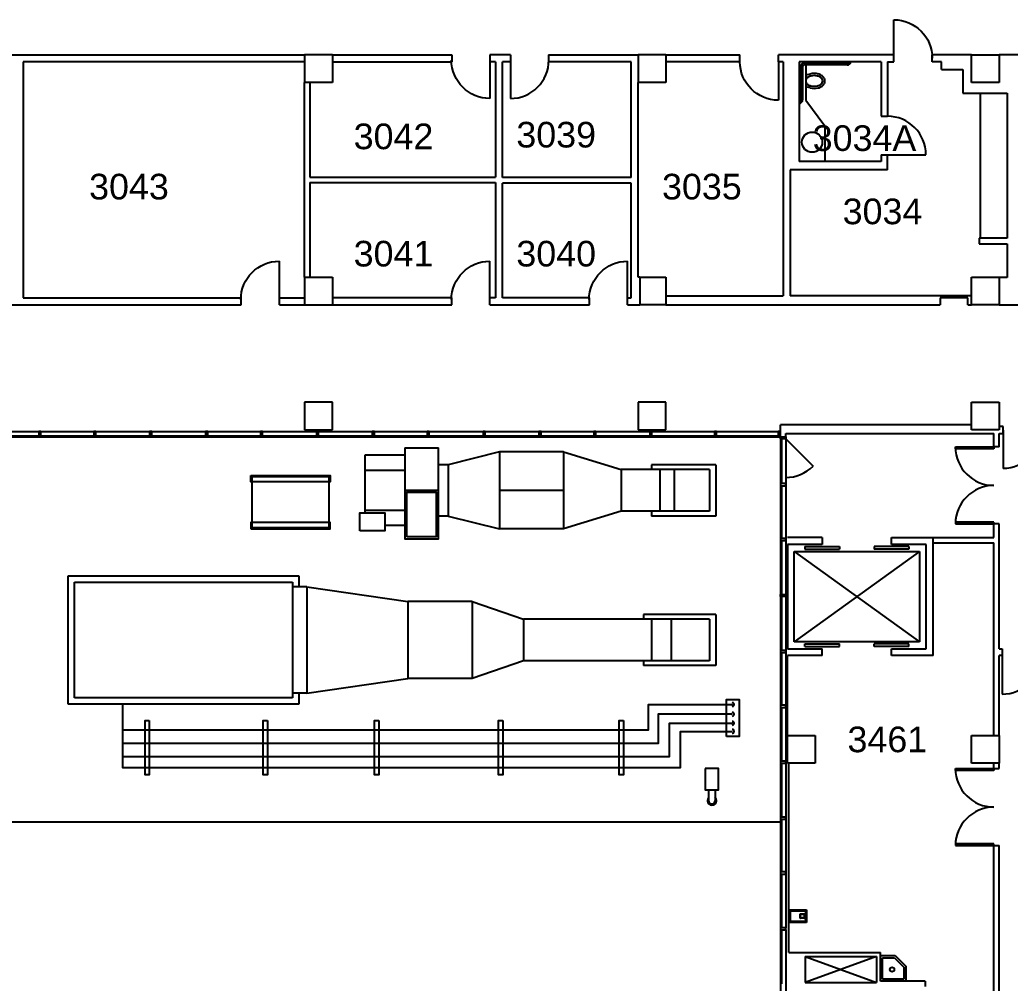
# Model space of a CAD drawing. Extents: x 338 to 7662, y 1527 to 4766.
# Drawn here: x 3756 to 4682, y 2449 to 3351 of the extents above; entities that cross this region are included whole.
import ezdxf

# ---------------------------------------------------------------- set-up
doc = ezdxf.new("R2010")
doc.units = 0
doc.header["$LTSCALE"] = 150
doc.header["$MEASUREMENT"] = 0
doc.layers.get('0').update_dxf_attribs({"linetype": 'CONTINUOUS'})
for name, color, linetype in [('A-ANNO-TX192', 4, 'CONTINUOUS'), ('A-COLS', 5, 'CONTINUOUS'), ('A-DOOR', 2, 'CONTINUOUS'), ('A-FLOR-CASE', 3, 'CONTINUOUS'), ('A-FLOR-EVTR', 2, 'CONTINUOUS'), ('A-FLOR-PFIX', 2, 'CONTINUOUS'), ('A-GLAZ', 2, 'CONTINUOUS'), ('A-GLAZ-SILL', 1, 'CONTINUOUS'), ('A-ROOF-LEVL-THICK', 3, 'CONTINUOUS'), ('A-SHFT', 1, 'CONTINUOUS'), ('A-WALL-FULL', 6, 'CONTINUOUS'), ('X-HVAC', 2, 'CONTINUOUS')]:
    doc.layers.add(name, color=color, linetype=linetype)
doc.styles.add('ARIAL', font='arial.ttf')

# ---------------------------------------------------------------- blocks, each defined once
blk = doc.blocks.new('dr-36')
blk.add_line((0, 0), (0, 36.06))
blk.add_arc((-0.1, -0.04), 36.1, 0.06887, 89.83373)

msp = doc.modelspace()

# ---------------------------------------------------------------- linework, layer by layer
at = {"layer": 'A-COLS', "linetype": 'Continuous'}
for p, q in [((4048, 3318), (4022, 3318)), ((4022, 3318), (4022, 3292)), ((4360, 3318), (4334, 3318)), ((4334, 3318), (4334, 3292)), ((4646, 3318), (4672, 3318)), ((4022, 3110), (4022, 3084)), ((4335.64, 3110), (4335.64, 3084)), ((4022, 3084), (4048, 3084)), ((4360, 3084), (4335.64, 3084)), ((4672, 3084), (4646, 3084)), ((4672, 2681), (4672, 2655))]:
    msp.add_line(p, q, dxfattribs=at)
at = {"layer": 'A-COLS'}
for p, q in [((4048, 3318), (4048, 3292)), ((4360, 3318), (4360, 3292)), ((4646, 3292), (4646, 3318)), ((4672, 3318), (4672, 3292)), ((4048, 3292), (4022, 3292)), ((4360, 3292), (4334, 3292)), ((4672, 3292), (4646, 3292)), ((4022, 3110), (4048, 3110)), ((4048, 3110), (4048, 3084)), ((4335.64, 3110), (4360, 3110)), ((4360, 3110), (4360, 3084)), ((4646, 3084), (4646, 3110)), ((4646, 3110), (4672, 3110)), ((4672, 3110), (4672, 3084)), ((4048, 2993), (4022, 2993)), ((4022, 2993), (4022, 2967)), ((4048, 2967), (4048, 2993)), ((4360, 2993), (4334, 2993)), ((4334, 2993), (4334, 2967)), ((4360, 2967), (4360, 2993)), ((4646, 2993), (4672, 2993)), ((4646, 2967), (4646, 2993)), ((4672, 2993), (4672, 2967)), ((4022, 2967), (4048, 2967)), ((4334, 2967), (4360, 2967)), ((4672, 2967), (4646, 2967)), ((4473.75, 2681), (4499.75, 2681)), ((4473.75, 2655), (4473.75, 2681)), ((4499.75, 2681), (4499.75, 2655)), ((4646, 2655), (4646, 2681)), ((4646, 2681), (4672, 2681)), ((4499.75, 2655), (4473.75, 2655)), ((4672, 2655), (4646, 2655))]:
    msp.add_line(p, q, dxfattribs=at)
at = {"layer": 'A-DOOR'}
for p, q in [((4573.37, 3314.75), (4573.37, 3350.75)), ((4195.41, 3313.12), (4195.41, 3277.12)), ((4214.54, 3313.12), (4214.54, 3277.12)), ((4465.33, 3311.5), (4465.33, 3275.5)), ((4567.38, 3224.5), (4603.38, 3224.5)), ((3998.36, 3088.88), (3998.36, 3124.88)), ((4195.41, 3088.88), (4195.41, 3124.88)), ((4324.25, 3088.88), (4324.25, 3124.88)), ((4472.24, 2958.5), (4497.74, 2933)), ((4631, 2949.25), (4631, 2951)), ((4631, 2951), (4667, 2951)), ((4667, 2949.25), (4631, 2949.25)), ((4667, 2951), (4667, 2949.25)), ((4667, 2880.75), (4631, 2880.75)), ((4631, 2880.75), (4631, 2879)), ((4631, 2879), (4667, 2879)), ((4667, 2879), (4667, 2880.75)), ((4490.02, 2857.79), (4522.44, 2857.79)), ((4490.02, 2857.79), (4490.02, 2855.29)), ((4490.02, 2855.29), (4522.44, 2855.29)), ((4522.44, 2857.79), (4522.44, 2855.29)), ((4555.06, 2857.79), (4555.06, 2855.29)), ((4587.48, 2857.79), (4555.06, 2857.79)), ((4587.48, 2855.29), (4555.06, 2855.29)), ((4587.48, 2857.79), (4587.48, 2855.29)), ((4490.02, 2764.21), (4490.02, 2766.71)), ((4490.02, 2766.71), (4522.44, 2766.71)), ((4490.02, 2764.21), (4522.44, 2764.21)), ((4522.44, 2764.21), (4522.44, 2766.71)), ((4587.48, 2766.71), (4555.06, 2766.71)), ((4555.06, 2764.21), (4555.06, 2766.71)), ((4587.48, 2764.21), (4555.06, 2764.21)), ((4587.48, 2764.21), (4587.48, 2766.71)), ((4674.75, 2755.75), (4674.75, 2719.75)), ((4631, 2648.25), (4631, 2650)), ((4631, 2650), (4667, 2650)), ((4667, 2648.25), (4631, 2648.25)), ((4667, 2650), (4667, 2648.25)), ((4667, 2579.75), (4631, 2579.75)), ((4631, 2579.75), (4631, 2578)), ((4631, 2578), (4667, 2578)), ((4667, 2578), (4667, 2579.75))]:
    msp.add_line(p, q, dxfattribs=at)
for centre, radius, start, end in [((4567.38, 3224.5), 36, 0, 90), ((4667, 2951), 36, 180, 270), ((4472.28, 2958.6), 36.1, 270.00558, 314.83373), ((4667, 2879), 36, 90, 180), ((4667, 2650), 36, 180, 270), ((4667, 2578), 36, 90, 180)]:
    msp.add_arc(centre, radius, start, end, dxfattribs=at)
at = {"layer": 'A-DOOR', "extrusion": (0, 0, -1)}
for centre, major_axis in [((4573.37, 3314.75), (25.46, -25.46)), ((4195.41, 3313.12), (-25.46, 25.46)), ((4465.33, 3311.5), (-25.46, 25.46)), ((3998.36, 3088.88), (25.46, 25.46)), ((4195.41, 3088.88), (25.46, 25.46)), ((4324.25, 3088.88), (25.46, 25.46))]:
    msp.add_ellipse(centre, major_axis=major_axis, ratio=1, start_param=3.926991, end_param=5.497787, dxfattribs=at)
at = {"layer": 'A-DOOR'}
for centre, major_axis, start_param, end_param in [((4214.54, 3313.12), (25.46, 25.46), 3.926991, 5.497787), ((4674.75, 2755.75), (-25.46, 25.46), 2.356194, 3.926991)]:
    msp.add_ellipse(centre, major_axis=major_axis, ratio=1, start_param=start_param, end_param=end_param, dxfattribs=at)
at = {"layer": 'A-FLOR-CASE'}
for p, q in [((4490.88, 3311.5), (4490.88, 3275.5)), ((4654, 3282.25), (4654, 3146.38)), ((4490.88, 3275.5), (4508.88, 3251.5)), ((4508.88, 3251.5), (4508.88, 3218.25))]:
    msp.add_line(p, q, dxfattribs=at)
at = {"layer": 'A-FLOR-CASE', "linetype": 'Continuous'}
for p, q in [((4654, 3282.25), (4679.5, 3282.25)), ((4679.5, 3282.25), (4679.5, 3146.38)), ((4679.5, 3146.38), (4654, 3146.38))]:
    msp.add_line(p, q, dxfattribs=at)
at = {"layer": 'A-FLOR-EVTR'}
for p, q in [((4480.25, 2768.75), (4480.25, 2853.25)), ((4480.25, 2853.25), (4597.25, 2853.25)), ((4480.25, 2853.25), (4597.25, 2768.75)), ((4597.25, 2853.25), (4480.25, 2768.75)), ((4597.25, 2853.25), (4597.25, 2768.75)), ((4597.25, 2768.75), (4480.25, 2768.75))]:
    msp.add_line(p, q, dxfattribs=at)
at = {"layer": 'A-FLOR-PFIX'}
for p, q in [((4529.89, 3310), (4489.54, 3310)), ((4529.8, 3308.51), (4489.54, 3308.51)), ((4486.54, 3307), (4486.54, 3275.82)), ((4488.04, 3307.01), (4488.04, 3275.82)), ((4495.18, 3300.03), (4490.88, 3298.99)), ((4495.18, 3287), (4490.88, 3288.04)), ((4475.25, 2518), (4491.75, 2518)), ((4476.75, 2517), (4490.75, 2517)), ((4476.75, 2507), (4476.75, 2517)), ((4485.75, 2510.25), (4485.75, 2513.75)), ((4486, 2514), (4489.5, 2514)), ((4486, 2510.5), (4486, 2513.5)), ((4486.25, 2513.75), (4489.25, 2513.75)), ((4489.5, 2513.5), (4489.5, 2510.5)), ((4489.75, 2513.75), (4489.75, 2510.25)), ((4490.75, 2517), (4490.75, 2507)), ((4491.75, 2518), (4491.75, 2506)), ((4491.75, 2506), (4475.25, 2506)), ((4490.75, 2507), (4476.75, 2507)), ((4489.5, 2510), (4486, 2510)), ((4489.25, 2510.25), (4486.25, 2510.25)), ((4560.75, 2475), (4574.75, 2475)), ((4574.75, 2475), (4584.75, 2465)), ((4562.75, 2453), (4562.75, 2473)), ((4562.75, 2473), (4573.92, 2473)), ((4573.92, 2473), (4582.75, 2464.17)), ((4582.75, 2464.17), (4582.75, 2453)), ((4584.75, 2465), (4584.75, 2451)), ((4582.75, 2453), (4562.75, 2453))]:
    msp.add_line(p, q, dxfattribs=at)
for centre, radius in [((4496.88, 3236.25), 9.5), ((4571.75, 2462), 2.07)]:
    msp.add_circle(centre, radius, dxfattribs=at)
for centre, radius, start, end in [((4489.54, 3307), 3, 90, 180), ((4489.54, 3307.01), 1.5, 90, 180), ((4529.98, 3311.49), 2.99, 266.56101, 0.10317), ((4529.98, 3311.49), 1.49, 266.56101, 0.20683), ((4498.87, 3285.71), 14.79, 75.52569, 104.47431), ((4499.87, 3289.56), 10.82, 58.0687, 75.52569), ((4494.07, 3293.51), 3.2, 146.38991, 213.61009), ((4496.37, 3291.99), 5.95, 121.9313, 146.38991), ((4496.37, 3295.04), 5.95, 213.61009, 238.0687), ((4497.88, 3289.56), 8.82, 104.47431, 121.9313), ((4497.88, 3297.47), 8.82, 238.0687, 255.52569), ((4498.87, 3285.71), 12.79, 75.52569, 104.47431), ((4499.87, 3289.56), 8.82, 58.0687, 75.52569), ((4499.87, 3297.47), 8.82, 284.47431, 301.9313), ((4501.38, 3291.99), 5.95, 33.61009, 58.0687), ((4501.38, 3295.04), 5.95, 301.9313, 326.38991), ((4501.38, 3291.99), 7.95, 33.61009, 58.0687), ((4501.38, 3295.04), 7.95, 301.9313, 326.38991), ((4503.68, 3293.51), 3.2, 0, 33.61009), ((4503.68, 3293.51), 3.2, 326.38991, 360), ((4503.68, 3293.51), 5.2, 0, 33.61009), ((4503.68, 3293.51), 5.2, 326.38991, 360), ((4498.87, 3301.32), 14.79, 255.52569, 284.47431), ((4498.87, 3301.32), 12.79, 255.52569, 284.47431), ((4499.87, 3297.47), 10.82, 284.47431, 301.9313), ((4484.87, 3275.82), 3.17, 270.04414, 0.08375), ((4484.87, 3275.82), 1.67, 270.08375, 0.08375), ((4486, 2513.75), 0.25, 90, 180), ((4486.25, 2513.5), 0.25, 90, 180), ((4489.25, 2513.5), 0.25, 0, 90), ((4489.5, 2513.75), 0.25, 0, 90), ((4486, 2510.25), 0.25, 180, 270), ((4486.25, 2510.5), 0.25, 180, 270), ((4489.25, 2510.5), 0.25, 270, 0), ((4489.5, 2510.25), 0.25, 270, 0)]:
    msp.add_arc(centre, radius, start, end, dxfattribs=at)
at = {"layer": 'A-GLAZ'}
for p, q in [((3723, 2961.5), (3773.33, 2961.5)), ((3775.33, 2965.5), (3773.33, 2965.5)), ((3773.33, 2965.5), (3773.33, 2960.5)), ((3773.33, 2960.5), (3775.33, 2960.5)), ((3775.33, 2960.5), (3775.33, 2965.5)), ((3775.33, 2961.5), (3824.67, 2961.5)), ((3826.67, 2965.5), (3824.67, 2965.5)), ((3824.67, 2965.5), (3824.67, 2960.5)), ((3824.67, 2960.5), (3826.67, 2960.5)), ((3826.67, 2960.5), (3826.67, 2965.5)), ((3826.67, 2961.5), (3877, 2961.5)), ((3879, 2965.5), (3877, 2965.5)), ((3877, 2965.5), (3877, 2960.5)), ((3877, 2960.5), (3879, 2960.5)), ((3879, 2960.5), (3879, 2965.5)), ((3879, 2961.5), (3929.33, 2961.5)), ((3931.33, 2965.5), (3929.33, 2965.5)), ((3929.33, 2965.5), (3929.33, 2960.5)), ((3929.33, 2960.5), (3931.33, 2960.5)), ((3931.33, 2960.5), (3931.33, 2965.5)), ((3931.33, 2961.5), (3980.67, 2961.5)), ((3982.67, 2965.5), (3980.67, 2965.5)), ((3980.67, 2965.5), (3980.67, 2960.5)), ((3980.67, 2960.5), (3982.67, 2960.5)), ((3982.67, 2960.5), (3982.67, 2965.5)), ((3982.67, 2961.5), (4033, 2961.5)), ((4035, 2965.5), (4033, 2965.5)), ((4033, 2965.5), (4033, 2960.5)), ((4033, 2960.5), (4035, 2960.5)), ((4035, 2960.5), (4035, 2965.5)), ((4035, 2961.5), (4085.33, 2961.5)), ((4087.33, 2965.5), (4085.33, 2965.5)), ((4085.33, 2965.5), (4085.33, 2960.5)), ((4085.33, 2960.5), (4087.33, 2960.5)), ((4087.33, 2960.5), (4087.33, 2965.5)), ((4087.33, 2961.5), (4136.67, 2961.5)), ((4138.67, 2965.5), (4136.67, 2965.5)), ((4136.67, 2965.5), (4136.67, 2960.5)), ((4136.67, 2960.5), (4138.67, 2960.5)), ((4138.67, 2960.5), (4138.67, 2965.5)), ((4138.67, 2961.5), (4189, 2961.5)), ((4191, 2965.5), (4189, 2965.5)), ((4189, 2965.5), (4189, 2960.5)), ((4189, 2960.5), (4191, 2960.5)), ((4191, 2960.5), (4191, 2965.5)), ((4191, 2961.5), (4241.33, 2961.5)), ((4243.33, 2965.5), (4241.33, 2965.5)), ((4241.33, 2965.5), (4241.33, 2960.5)), ((4241.33, 2960.5), (4243.33, 2960.5)), ((4243.33, 2960.5), (4243.33, 2965.5)), ((4243.33, 2961.5), (4292.67, 2961.5)), ((4294.67, 2965.5), (4292.67, 2965.5)), ((4292.67, 2965.5), (4292.67, 2960.5)), ((4292.67, 2960.5), (4294.67, 2960.5)), ((4294.67, 2960.5), (4294.67, 2965.5)), ((4294.67, 2961.5), (4345, 2961.5)), ((4347, 2965.5), (4345, 2965.5)), ((4345, 2965.5), (4345, 2960.5)), ((4345, 2960.5), (4347, 2960.5)), ((4347, 2960.5), (4347, 2965.5)), ((4347, 2961.5), (4405.58, 2961.5)), ((4407.58, 2965.5), (4405.58, 2965.5)), ((4405.58, 2965.5), (4405.58, 2960.5)), ((4405.58, 2960.5), (4407.58, 2960.5)), ((4407.58, 2960.5), (4407.58, 2965.5)), ((4407.58, 2961.5), (4465.24, 2961.5)), ((4467.24, 2965.5), (4465.24, 2965.5)), ((4465.24, 2965.5), (4465.24, 2960.5)), ((4465.24, 2960.5), (4467.24, 2960.5)), ((4467.24, 2960.5), (4467.24, 2965.5)), ((4467.24, 2960.5), (4472.24, 2960.5)), ((4467.24, 2958.5), (4467.24, 2960.5)), ((4472.24, 2958.5), (4467.24, 2958.5)), ((4468.24, 2958.5), (4468.24, 2916.67)), ((4472.24, 2960.5), (4472.24, 2958.5)), ((4472.24, 2916.67), (4467.24, 2916.67)), ((4467.24, 2916.67), (4467.24, 2914.67)), ((4467.24, 2914.67), (4472.24, 2914.67)), ((4468.24, 2914.67), (4468.24, 2865.33)), ((4472.24, 2914.67), (4472.24, 2916.67)), ((4472.24, 2865.33), (4467.24, 2865.33)), ((4467.24, 2865.33), (4467.24, 2863.33)), ((4472.24, 2863.33), (4472.24, 2865.33)), ((4467.24, 2863.33), (4472.24, 2863.33)), ((4468.24, 2863.33), (4468.24, 2813)), ((4467.24, 2813), (4472.24, 2813)), ((4467.24, 2811), (4467.24, 2813)), ((4472.24, 2811), (4467.24, 2811)), ((4468.24, 2811), (4468.24, 2760.67)), ((4472.24, 2813), (4472.24, 2811)), ((4472.24, 2760.67), (4467.24, 2760.67)), ((4467.24, 2760.67), (4467.24, 2758.67)), ((4467.24, 2758.67), (4472.24, 2758.67)), ((4468.24, 2758.67), (4468.24, 2709.33)), ((4472.24, 2758.67), (4472.24, 2760.67)), ((4472.24, 2709.33), (4467.24, 2709.33)), ((4467.24, 2709.33), (4467.24, 2707.33)), ((4467.24, 2707.33), (4472.24, 2707.33)), ((4468.24, 2707.33), (4468.24, 2657)), ((4472.24, 2707.33), (4472.24, 2709.33)), ((4472.24, 2657), (4467.24, 2657)), ((4467.24, 2657), (4467.24, 2655)), ((4467.24, 2655), (4472.24, 2655)), ((4468.24, 2655), (4468.24, 2604.67)), ((4472.24, 2655), (4472.24, 2657)), ((4472.24, 2604.67), (4467.24, 2604.67)), ((4467.24, 2604.67), (4467.24, 2602.67)), ((4472.24, 2602.67), (4472.24, 2604.67)), ((4467.24, 2602.67), (4472.24, 2602.67)), ((4468.24, 2602.67), (4468.24, 2553.33)), ((4472.24, 2553.33), (4467.24, 2553.33)), ((4467.24, 2553.33), (4467.24, 2551.33)), ((4467.24, 2551.33), (4472.24, 2551.33)), ((4468.24, 2551.33), (4468.24, 2501)), ((4472.24, 2551.33), (4472.24, 2553.33)), ((4472.24, 2501), (4467.24, 2501)), ((4467.24, 2501), (4467.24, 2499)), ((4467.24, 2499), (4472.24, 2499)), ((4468.24, 2499), (4468.24, 2448.67)), ((4472.24, 2499), (4472.24, 2501))]:
    msp.add_line(p, q, dxfattribs=at)
at = {"layer": 'A-GLAZ-SILL'}
for p, q in [((3723, 2965.5), (3877, 2965.5)), ((3723, 2960.5), (3877, 2960.5)), ((3879, 2965.5), (4033, 2965.5)), ((3879, 2960.5), (4033, 2960.5)), ((4035, 2965.5), (4189, 2965.5)), ((4035, 2960.5), (4189, 2960.5)), ((4191, 2965.5), (4345, 2965.5)), ((4191, 2960.5), (4345, 2960.5)), ((4347, 2965.5), (4465.24, 2965.5)), ((4347, 2960.5), (4465.24, 2960.5)), ((4467.24, 2958.5), (4467.24, 2813)), ((4472.24, 2958.5), (4472.24, 2813)), ((4467.24, 2811), (4467.24, 2657)), ((4472.24, 2811), (4472.24, 2657)), ((4467.24, 2655), (4467.24, 2501)), ((4472.24, 2655), (4472.24, 2501)), ((4467.24, 2499), (4467.24, 2345)), ((4472.24, 2499), (4472.24, 2345))]:
    msp.add_line(p, q, dxfattribs=at)
at = {"layer": 'A-ROOF-LEVL-THICK'}
msp.add_line((4467.25, 2599.75), (3706.75, 2599.75), dxfattribs=at)
at = {"layer": 'A-SHFT'}
for p, q in [((4490.5, 2474.25), (4557, 2449.75)), ((4557, 2474.25), (4490.5, 2449.75))]:
    msp.add_line(p, q, dxfattribs=at)
at = {"layer": 'A-WALL-FULL'}
for p, q in [((3736, 3318), (4022, 3318)), ((4048, 3318), (4159.66, 3318)), ((4159.66, 3318), (4159.66, 3311.5)), ((4214.54, 3318), (4195.41, 3318)), ((4195.41, 3318), (4195.41, 3311.5)), ((4214.54, 3318), (4214.54, 3311.5)), ((4250.29, 3318), (4334, 3318)), ((4250.29, 3318), (4250.29, 3311.5)), ((4360, 3318), (4429.33, 3318)), ((4429.33, 3311.5), (4429.33, 3318)), ((4465.33, 3311.5), (4465.33, 3318)), ((4573.37, 3318), (4465.33, 3318)), ((4573.37, 3311.5), (4573.37, 3318)), ((4609.38, 3311.5), (4609.38, 3318)), ((4646, 3318), (4609.38, 3318)), ((4760.5, 3318), (4672, 3318)), ((4022, 3311.5), (3758.75, 3311.5)), ((3758.75, 3311.5), (3758.75, 3090.5)), ((4048, 3311.5), (4159.66, 3311.5)), ((4200.75, 3311.5), (4195.41, 3311.5)), ((4200.75, 3311.5), (4200.75, 3203.5)), ((4214.54, 3311.5), (4207.25, 3311.5)), ((4207.25, 3203.25), (4207.25, 3311.5)), ((4327.5, 3311.5), (4250.29, 3311.5)), ((4327.5, 3203.25), (4327.5, 3311.5)), ((4429.33, 3311.5), (4360, 3311.5)), ((4469.88, 3311.5), (4465.33, 3311.5)), ((4469.88, 3311.5), (4469.88, 3092.5)), ((4561.38, 3311.5), (4484.88, 3311.5)), ((4484.88, 3311.5), (4484.88, 3218.25)), ((4561.38, 3311.5), (4561.38, 3260.5)), ((4567.38, 3311.5), (4567.38, 3260.5)), ((4567.38, 3311.5), (4573.37, 3311.5)), ((4617.88, 3311.5), (4609.38, 3311.5)), ((4617.88, 3304.25), (4617.88, 3311.5)), ((4617.88, 3304.25), (4637.88, 3304.25)), ((4637.88, 3304.25), (4637.88, 3282.25)), ((4022, 3110), (4022, 3292)), ((4027, 3292), (4027, 3203.5)), ((4334, 3110), (4334, 3292)), ((4637.88, 3282.25), (4679.5, 3282.25)), ((4679.5, 3282.25), (4679.5, 3146.38)), ((4561.38, 3260.5), (4567.38, 3260.5)), ((4561.38, 3218.25), (4484.88, 3218.25)), ((4561.38, 3224.5), (4561.38, 3218.25)), ((4561.38, 3224.5), (4567.38, 3224.5)), ((4567.38, 3210.5), (4567.38, 3224.5)), ((4476.38, 3210.5), (4476.38, 3092.5)), ((4567.38, 3210.5), (4476.38, 3210.5)), ((4027, 3203.5), (4200.75, 3203.5)), ((4027, 3198.5), (4200.75, 3198.5)), ((4027, 3198.5), (4027, 3110)), ((4200.75, 3198.5), (4200.75, 3090.5)), ((4327.5, 3203.25), (4207.25, 3203.25)), ((4207.25, 3090.5), (4207.25, 3197.75)), ((4327.5, 3197.75), (4207.25, 3197.75)), ((4327.5, 3090.5), (4327.5, 3197.75)), ((4679.5, 3146.38), (4653.25, 3146.38)), ((4653.25, 3146.38), (4653.25, 3141.12)), ((4653.25, 3141.12), (4679.5, 3141.12)), ((4679.5, 3141.12), (4679.5, 3109.5)), ((4335.64, 3110), (4334, 3110)), ((4679.5, 3109.5), (4672, 3109.5)), ((3758.75, 3090.5), (3962.61, 3090.5)), ((3962.61, 3084), (3962.61, 3090.5)), ((3998.36, 3090.5), (4022, 3090.5)), ((3998.36, 3084), (3998.36, 3090.5)), ((4159.66, 3090.5), (4048, 3090.5)), ((4159.66, 3084), (4159.66, 3090.5)), ((4200.75, 3090.5), (4195.41, 3090.5)), ((4195.41, 3084), (4195.41, 3090.5)), ((4288.5, 3090.5), (4207.25, 3090.5)), ((4288.5, 3084), (4288.5, 3090.5)), ((4324.25, 3090.5), (4327.5, 3090.5)), ((4324.25, 3084), (4324.25, 3090.5)), ((4360, 3092.5), (4469.88, 3092.5)), ((4646, 3092.5), (4476.38, 3092.5)), ((4642.75, 3090.5), (4616.75, 3090.5)), ((4616.75, 3090.5), (4616.75, 3084)), ((4642.75, 3084), (4642.75, 3090.5)), ((3736, 3084), (3962.61, 3084)), ((3998.36, 3084), (4022, 3084)), ((4048, 3084), (4159.66, 3084)), ((4195.41, 3084), (4288.5, 3084)), ((4324.25, 3084), (4335.64, 3084)), ((4360, 3084), (4616.75, 3084)), ((4642.75, 3084), (4646, 3084)), ((4672, 3084), (4975.92, 3084)), ((4646, 2971.88), (4467.24, 2971.88)), ((4467.24, 2960.5), (4467.24, 2971.88)), ((4675.54, 2970.25), (4672, 2970.25)), ((4675.54, 2963.75), (4675.54, 2970.25)), ((4467.24, 2960.5), (4472.24, 2960.5)), ((4472.24, 2963.75), (4667, 2963.75)), ((4472.24, 2960.5), (4472.24, 2963.75)), ((4667, 2951), (4667, 2963.75)), ((4672, 2951), (4672, 2963.75)), ((4672, 2963.75), (4675.54, 2963.75)), ((4672, 2951), (4667, 2951)), ((4667, 2866.25), (4667, 2879)), ((4672, 2879), (4667, 2879)), ((4672, 2762.25), (4672, 2879)), ((4506.25, 2866.25), (4473.75, 2866.25)), ((4506.25, 2866.25), (4506.25, 2859.75)), ((4571.25, 2859.75), (4571.25, 2866.25)), ((4571.25, 2866.25), (4667, 2866.25)), ((4610.25, 2755.75), (4610.25, 2866.25)), ((4473.75, 2859.75), (4473.75, 2762.25)), ((4506.25, 2859.75), (4473.75, 2859.75)), ((4603.75, 2859.75), (4571.25, 2859.75)), ((4603.75, 2762.25), (4603.75, 2859.75)), ((4610.25, 2861.25), (4667, 2861.25)), ((4667, 2681), (4667, 2861.25)), ((4473.75, 2762.25), (4506.25, 2762.25)), ((4506.25, 2755.75), (4506.25, 2762.25)), ((4571.25, 2755.75), (4571.25, 2762.25)), ((4571.25, 2762.25), (4603.75, 2762.25)), ((4672, 2762.25), (4674.75, 2762.25)), ((4674.75, 2762.25), (4674.75, 2755.75)), ((4506.25, 2755.75), (4473.75, 2755.75)), ((4473.75, 2681), (4473.75, 2755.75)), ((4610.25, 2755.75), (4571.25, 2755.75)), ((4674.75, 2755.75), (4672, 2755.75)), ((4672, 2681), (4672, 2755.75)), ((4475.25, 2478), (4475.25, 2655)), ((4667, 2650), (4667, 2655)), ((4672, 2650), (4672, 2655)), ((4667, 2650), (4672, 2650)), ((4667, 2370), (4667, 2578)), ((4667, 2578), (4672, 2578)), ((4672, 2369), (4672, 2578)), ((4475.25, 2478), (4560.75, 2478)), ((4560.75, 2451), (4560.75, 2478)), ((4490.5, 2474.25), (4490.5, 2449.75)), ((4490.5, 2474.25), (4557, 2474.25)), ((4557, 2474.25), (4557, 2449.75)), ((4490.5, 2449.75), (4557, 2449.75)), ((4602.75, 2451), (4560.75, 2451)), ((4602.75, 2451), (4602.75, 2446))]:
    msp.add_line(p, q, dxfattribs=at)
at = {"layer": 'X-HVAC'}
for p, q in [((4115.72, 2943.39), (4078.32, 2943.39)), ((4078.32, 2943.39), (4078.32, 2889.25)), ((4204.32, 2946.39), (4156.32, 2934.39)), ((4264.32, 2946.39), (4204.32, 2946.39)), ((4204.32, 2946.39), (4204.32, 2874.39)), ((4264.32, 2946.39), (4318.32, 2929.89)), ((4264.32, 2946.39), (4264.32, 2874.39)), ((4115.72, 2929.01), (4078.32, 2929.01)), ((4156.32, 2934.39), (4147.18, 2934.39)), ((4156.32, 2934.39), (4156.32, 2886.39)), ((4400.75, 2929.89), (4318.32, 2929.89)), ((4318.32, 2929.89), (4318.32, 2890.89)), ((4406.75, 2934.39), (4346.75, 2934.39)), ((4346.75, 2934.39), (4346.75, 2929.89)), ((4354.32, 2929.89), (4354.32, 2890.89)), ((4367.95, 2929.89), (4367.95, 2890.89)), ((4400.75, 2929.89), (4400.75, 2890.89)), ((4406.75, 2934.39), (4406.75, 2886.39)), ((4147.18, 2910.39), (4115.72, 2910.39)), ((4264.32, 2910.39), (4204.32, 2910.39)), ((4115.72, 2891.47), (4078.32, 2891.47)), ((4156.32, 2886.39), (4147.18, 2886.39)), ((4156.32, 2886.39), (4204.32, 2874.39)), ((4318.32, 2890.89), (4264.32, 2874.39)), ((4400.75, 2890.89), (4318.32, 2890.89)), ((4346.75, 2890.89), (4346.75, 2886.39)), ((4406.75, 2886.39), (4346.75, 2886.39)), ((4115.72, 2877.39), (4097.11, 2877.39)), ((4264.32, 2874.39), (4204.32, 2874.39)), ((3800.75, 2830.38), (4016.75, 2830.38)), ((3800.75, 2710.38), (3800.75, 2830.38)), ((4016.75, 2830.38), (4016.75, 2820.13)), ((3806.75, 2824.38), (4010.75, 2824.38)), ((3806.75, 2716.38), (3806.75, 2824.38)), ((4010.75, 2824.38), (4010.75, 2716.38)), ((4024.17, 2820.13), (4010.75, 2820.13)), ((4024.17, 2820.13), (4118.75, 2806.38)), ((4024.17, 2820.13), (4024.17, 2720.63)), ((4118.75, 2806.38), (4118.75, 2734.38)), ((4178.75, 2806.38), (4118.75, 2806.38)), ((4178.75, 2806.38), (4178.75, 2734.38)), ((4178.75, 2806.38), (4226.75, 2789.88)), ((4400.75, 2789.88), (4226.75, 2789.88)), ((4226.75, 2789.88), (4226.75, 2750.88)), ((4406.75, 2794.38), (4339.19, 2794.38)), ((4339.19, 2794.38), (4339.19, 2789.88)), ((4346.75, 2789.88), (4346.75, 2750.88)), ((4364.9, 2789.88), (4364.9, 2750.88)), ((4400.75, 2789.88), (4400.75, 2750.88)), ((4406.75, 2794.38), (4406.75, 2746.38)), ((4226.75, 2750.88), (4178.75, 2734.38)), ((4400.75, 2750.88), (4226.75, 2750.88)), ((4339.19, 2750.88), (4339.19, 2746.38)), ((4406.75, 2746.38), (4339.19, 2746.38)), ((4024.17, 2720.63), (4118.75, 2734.38)), ((4178.75, 2734.38), (4118.75, 2734.38)), ((4010.75, 2716.38), (3806.75, 2716.38)), ((4024.17, 2720.63), (4010.75, 2720.63)), ((4016.75, 2720.63), (4016.75, 2710.38)), ((4016.75, 2710.38), (3800.75, 2710.38)), ((4400.09, 2630), (4400.09, 2619.95)), ((4406.09, 2630), (4406.09, 2619.95))]:
    msp.add_line(p, q, dxfattribs=at)
at = {"layer": 'X-HVAC', "flags": 128}
for points in [[(4115.72, 2950.12), (4115.72, 2864.9), (4147.18, 2864.9), (4147.18, 2950.12)], [(4115.72, 2950.12), (4147.18, 2950.12)], [(3851.57, 2710.38), (3851.57, 2651.16), (4373.67, 2651.16), (4373.67, 2684.85), (4422.1, 2684.85)], [(3851.57, 2686.42), (4343.88, 2686.42), (4343.88, 2709.93), (4422.25, 2709.93)], [(3851.57, 2673.88), (4353.28, 2673.88), (4353.28, 2701.31), (4422.22, 2701.31)], [(3851.57, 2661.35), (4363.47, 2661.35), (4363.47, 2692.69), (4422.27, 2692.69)]]:
    msp.add_lwpolyline(points, dxfattribs=at)
for points in [[(3971.79, 2924.34), (4045.79, 2924.34), (4045.79, 2918.34), (3971.79, 2918.34)], [(3972.79, 2875.34), (3972.79, 2923.34), (4044.79, 2923.34), (4044.79, 2875.34)], [(4117.55, 2866.93), (4117.55, 2908.65), (4145.17, 2908.65), (4145.17, 2866.93)], [(4073.76, 2872.51), (4073.76, 2889.25), (4097.11, 2889.25), (4097.11, 2872.51)], [(3971.79, 2874.34), (4045.79, 2874.34), (4045.79, 2880.34), (3971.79, 2880.34)], [(4416.75, 2680.19), (4416.75, 2714.78), (4428.49, 2714.78), (4428.49, 2680.19)], [(3876.66, 2695.04), (3876.66, 2644.11), (3872.74, 2644.11), (3872.74, 2695.04)], [(3987.19, 2695.04), (3987.19, 2644.11), (3983.27, 2644.11), (3983.27, 2695.04)], [(4091.45, 2695.04), (4091.45, 2644.11), (4087.53, 2644.11), (4087.53, 2695.04)], [(4207.47, 2695.04), (4207.47, 2644.11), (4203.55, 2644.11), (4203.55, 2695.04)], [(4320.36, 2695.04), (4320.36, 2644.11), (4316.44, 2644.11), (4316.44, 2695.04)], [(4396.81, 2650.09), (4396.81, 2630), (4409.37, 2630), (4409.37, 2650.09)]]:
    msp.add_lwpolyline(points, close=True, dxfattribs=at)
at = {"layer": 'X-HVAC'}
for centre, radius, start, end in [((4422.1, 2710.08), 1.81, 269.77883, 90.22117), ((4422.1, 2701.03), 1.81, 269.77883, 90.22117), ((4422.1, 2692.44), 1.81, 269.77883, 90.22117), ((4422.1, 2684.9), 1.81, 269.77883, 90.22117), ((4403.09, 2619.95), 4.23, 135.19779, 44.80221), ((4403.09, 2619.95), 3, 180, 0)]:
    msp.add_arc(centre, radius, start, end, dxfattribs=at)

# ---------------------------------------------------------------- block references
at = {"layer": 'A-DOOR', "xscale": -1, "rotation": 179.9999999999998}
msp.add_blockref('dr-36', (4675.54, 2966.82), dxfattribs=at)

# ---------------------------------------------------------------- texts
at = {"layer": 'A-ANNO-TX192', "style": 'ARIAL'}
for s, p in [('3042', (4067.91, 3229.67)), ('3039', (4220.13, 3231.26)), ('3034A', (4497.46, 3228.03)), ('3043', (3820.35, 3182.64)), ('3035', (4356.45, 3182.64)), ('3034', (4525.47, 3159.46)), ('3041', (4067.91, 3119.9)), ('3040', (4220.13, 3119.9)), ('3461', (4529.99, 2665.35))]:
    msp.add_text(s, height=24, dxfattribs=at).set_placement(p)

doc.saveas('drawing.dxf')
